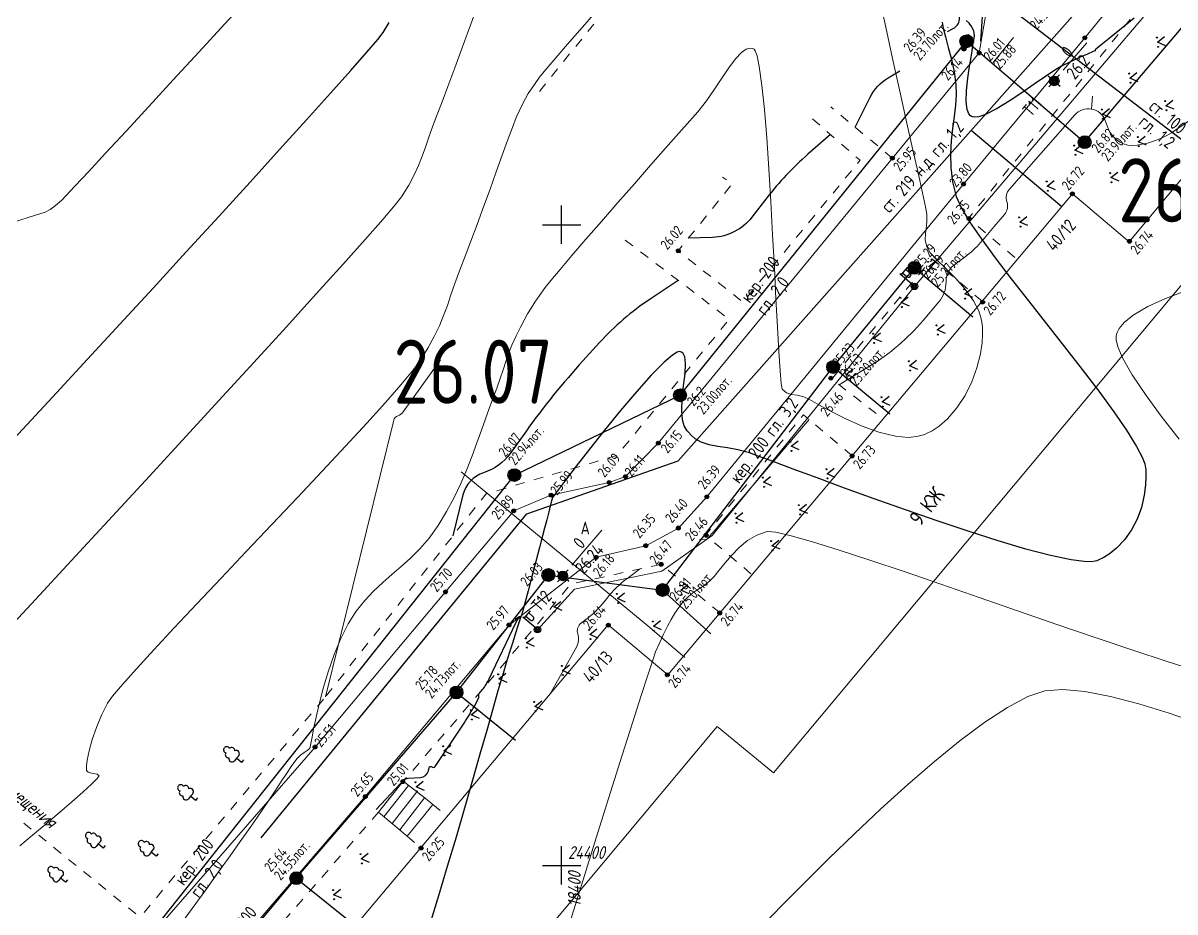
# Model space of a CAD drawing. Header units: metres. Extents: x 2491 to 4492, y 1184 to 2058.
# Drawn here: x 2950 to 3039.9, y 1402.6 to 1472 of the extents above; entities that cross this region are included whole.
import ezdxf
from ezdxf.enums import TextEntityAlignment as Align

# ---------------------------------------------------------------- set-up
doc = ezdxf.new("R2010")
doc.units = ezdxf.units.M
doc.linetypes.add('g5_01_5x1_5', pattern=[1.5, 0.75, -0.75])
for name, color, linetype, transparency in [('01_Геодезические пункты', 7, 'Continuous', 0.6), ('02_Сетка', 7, 'Continuous', 0.6), ('03_Здания и строения', 7, 'Continuous', 0.6), ('05_Элементы зданий', 7, 'Continuous', 0.6), ('06_Инженерно-технические сооружения', 7, 'Continuous', 0.6), ('07_Объекты электропередачи', 7, 'Continuous', 0.6), ('10_Границы покрытий и угодий', 7, 'Continuous', 0.6), ('13_Растительность', 7, 'Continuous', 0.6), ('19_Горизонтали', 7, 'Continuous', 0.6), ('30_Канализация', 7, 'Continuous', 0.6), ('31_Водопровод', 7, 'Continuous', 0.6), ('33_Газопровод', 7, 'Continuous', 0.6), ('35_Телефон', 7, 'Continuous', 0.6), ('37_Кабель низкого напряжения', 7, 'Continuous', 0.6), ('44_Крышки колодцев', 7, 'Continuous', 0.6), ('61_Отметки высоты поверхности', 7, 'Continuous', 0.6)]:
    doc.layers.add(name, color=color, linetype=linetype, transparency=transparency)
doc.layers.add('rastr', color=7, linetype='Continuous')
doc.layers.add('Сетка', color=7, linetype='Continuous')
doc.layers.add('Сети_Горизонтали.Вспомогательные', color=1, linetype='Continuous', lineweight=9)
doc.layers.add('Сети_Горизонтали.Основные', color=1, linetype='Continuous', lineweight=30)
doc.styles.add('LIKE11', font='GOST_0.TTF')
doc.styles.add('LIKE14', font='GOST_0.TTF')
doc.styles.add('LIKE17', font='GOST_0.TTF')
doc.styles.add('LIKE32', font='GOST_0.TTF')
doc.styles.add('LIKE36', font='GOST_0.TTF')
doc.styles.add('Line_GUGK', font='GOST_0.TTF')
doc.styles.get("Standard").update_dxf_attribs({"font": 'GOST_0.TTF'})
doc.linetypes.add('g5_119_3', pattern='A,4,-1,[31,GUGK_2005.shx,S=0.1,R=0,X=0,Y=0],4,[31,GUGK_2005.shx,S=0.1,R=180,X=0,Y=0],-1', length=10)
doc.linetypes.add('g5_122_g', pattern='A,1,-1,1.5,-0.4,["Г",Line_GUGK,S=1,R=0,X=0,Y=-0.5],-1.5,1.5,-1,4,-1,4,-1,3', length=20.9)
doc.linetypes.add('g5_122_k', pattern='A,1,-1,1.5,-0.4,["К",Line_GUGK,S=1,R=0,X=0,Y=-0.5],-1.5,1.5,-1,4,-1,4,-1,3', length=20.9)
doc.linetypes.add('g5_122_kl', pattern='A,1,-1,1.5,-0.4,["Кл",Line_GUGK,S=1,R=0,X=0,Y=-0.5],-2.4,1.5,-1,4,-1,4,-1,3', length=21.8)
doc.linetypes.add('g5_122_v', pattern='A,1,-1,1.5,-0.4,["В",Line_GUGK,S=1,R=0,X=0,Y=-0.5],-1.5,1.5,-1,4,-1,4,-1,3', length=20.9)
doc.linetypes.add('g5_133_t', pattern='A,2,[27,GUGK_2005.shx,S=0.4,R=0,X=0,Y=0],2,-1,2,[27,GUGK_2005.shx,S=0.4,R=0,X=0,Y=0],2,-1,2,[27,GUGK_2005.shx,S=0.4,R=0,X=0,Y=0],2,-0.1,["V",Line_GUGK,S=1,R=0,X=0,Y=-0.5],-1', length=15.1)

# ---------------------------------------------------------------- blocks, each defined once
blk = doc.blocks.new('g5_012')
at = {"color": 92}
for points in [[(0, -1.5), (0, 1.5)], [(-1.5, 0), (1.5, 0)]]:
    blk.add_lwpolyline(points, dxfattribs=at)
blk = doc.blocks.new('g5_416')
at = {"color": 0}
blk.add_lwpolyline([(0.362, 0.6), (0, 0), (-0.362, 0.6)], dxfattribs=at)
for centre in [(-0.362, 0), (0.362, 0)]:
    blk.add_circle(centre, 0.0375, dxfattribs=at)
blk = doc.blocks.new('g5_117kl')
h = blk.add_hatch(color=255)
h.paths.add_polyline_path([(0.418, 0.198, 0.633652), (-0.418, 0.198)])
h.paths.add_polyline_path([(-0.446, 0.122, 0.067116), (-0.463, 0, 0.067116), (-0.446, -0.122), (0.446, -0.122, 0.067116), (0.463, 0, 0.067116), (0.446, 0.122)])
h.paths.add_polyline_path([(-0.418, -0.198, 0.633652), (0.418, -0.198)])
at = {"color": 0}
for p, q in [((-0.474, 0.16), (0.474, 0.16)), ((-0.474, -0.16), (0.474, -0.16))]:
    blk.add_line(p, q, dxfattribs=at)
blk.add_circle((0, 0), 0.5, dxfattribs=at)
blk = doc.blocks.new('g5_330')
blk.add_hatch(color=0).paths.add_polyline_path([(0.15, 0, 1), (-0.15, 0, 1)])
at = {"color": 0}
blk.add_circle((0, 0), 0.15, dxfattribs=at)
blk = doc.blocks.new('g5_005_1')
h = blk.add_hatch(color=255)
edge = h.paths.add_edge_path()
edge.add_arc((0, 0), 0.338, 0, 360)
edge = h.paths.add_edge_path(flags=16)
edge.add_arc((0, 0), 0.1, 0, 360)
at = {"color": 0}
for p, q in [((-0.625, 0), (-0.375, 0)), ((0, 0.625), (0, 0.375)), ((0.375, 0), (0.625, 0)), ((0, -0.375), (0, -0.625))]:
    blk.add_line(p, q, dxfattribs=at)
for radius in [0.375, 0.0625]:
    blk.add_circle((0, 0), radius, dxfattribs=at)
blk = doc.blocks.new('g5_117kb')
h = blk.add_hatch(color=255)
h.paths.add_polyline_path([(0.037, 0.037), (0.461, 0.037, 0.367426), (0.037, 0.461)])
h.paths.add_polyline_path([(-0.038, 0.461, 0.367426), (-0.461, 0.037), (-0.038, 0.037)])
h.paths.add_polyline_path([(-0.038, -0.038), (-0.461, -0.038, 0.367426), (-0.038, -0.461)])
h.paths.add_polyline_path([(0.037, -0.461, 0.367426), (0.461, -0.038), (0.037, -0.038)])
at = {"color": 0}
for points in [[(-0.5, 0), (0.5, 0)], [(0, 0.5), (0, -0.5)]]:
    blk.add_lwpolyline(points, dxfattribs=at)
blk.add_circle((0, 0), 0.5, dxfattribs=at)
blk = doc.blocks.new('g5_110_1c')
h = blk.add_hatch(color=255)
edge = h.paths.add_edge_path()
edge.add_arc((0, 0), 0.212, 0, 360)
edge = h.paths.add_edge_path(flags=16)
edge.add_arc((0, 0), 0.0975, 0, 360)
h = blk.add_hatch(color=0)
edge = h.paths.add_edge_path()
edge.add_arc((0, 0), 0.06, 0, 360)
at = {"color": 0}
for p, q in [((0, 0.25), (0, 1.5)), ((0, 1.375), (0.75, 1.375))]:
    blk.add_line(p, q, dxfattribs=at)
blk.add_lwpolyline([(0.2, 1.375), (0.2, 0.932, 1.040016), (0.55, 0.932), (0.55, 1.375)], format="xyb", dxfattribs=at)
for radius in [0.25, 0.06]:
    blk.add_circle((0, 0), radius, dxfattribs=at)
blk = doc.blocks.new('g5_367_1')
at = {"color": 0}
for points in [[(0, 0.497), (-0.257, 0.497)], [(0, 0.497), (0.257, 0.497)], [(0, 0), (0, 0.497)], [(0.25, 0), (0, 0)]]:
    blk.add_lwpolyline(points, dxfattribs=at)
for centre, start, end in [((-0.257, 0.747), 115.63459, 270), ((-0.197, 1.158), 97.94065, 227.81966), ((0, 1.5), 90, 202.24196), ((0, 1.5), 337.75804, 90), ((0.197, 1.158), 312.18034, 82.05935), ((0.257, 0.747), 270, 64.36541)]:
    blk.add_arc(centre, 0.25, start, end, dxfattribs=at)
blk = doc.blocks.new('g_scratch')
at = {"color": 0, "linetype": 'ByBlock', "lineweight": 15}
blk.add_line((0, 0), (1, 0), dxfattribs=at)

msp = doc.modelspace()

# ---------------------------------------------------------------- linework, layer by layer
at = {"layer": '01_Геодезические пункты', "color": 7, "lineweight": 20, "flags": 128}
for points in [[(3033.023, 1470.463), (3031.191, 1468.323)], [(2995.182, 1432.424), (2992.837, 1429.685)]]:
    msp.add_lwpolyline(points, dxfattribs=at)
at = {"layer": '03_Здания и строения', "color": 7, "linetype": 'Continuous', "lineweight": 20, "flags": 128}
msp.add_lwpolyline([(3069.687, 1495.024), (3036.338, 1454.935), (3031.907, 1458.675), (3000.328, 1421.124), (2995.659, 1425.029), (2968.563, 1392.768), (2977.551, 1385.267), (3004.184, 1417.107), (3008.578, 1413.476), (3041.129, 1452.411), (3045.681, 1448.698), (3078.003, 1488), (3069.687, 1495.024)], dxfattribs=at)
at = {"layer": '05_Элементы зданий', "color": 7, "linetype": 'Continuous', "lineweight": 20, "flags": 128}
for points in [[(2977.74, 1410.412), (2979.986, 1408.536), (2981.259, 1410.115), (2981.987, 1411.018), (2981.373, 1411.496), (2979.673, 1412.823), (2977.74, 1410.412)], [(2978.169, 1410.054), (2980.083, 1412.502)], [(2978.797, 1409.529), (2980.728, 1411.999)], [(2979.394, 1409.03), (2981.341, 1411.521)]]:
    msp.add_lwpolyline(points, dxfattribs=at)
at = {"layer": '06_Инженерно-технические сооружения', "color": 7, "linetype": 'Continuous', "lineweight": 20, "flags": 128}
msp.add_lwpolyline([(3023.276, 1470.894), (3023.779, 1471.116), (3024.089, 1470.909), (3024.218, 1470.521), (3023.986, 1470.222), (3023.489, 1470.117), (3023.197, 1470.348), (3023.105, 1470.69), (3023.276, 1470.894)], dxfattribs=at)
at = {"layer": '10_Границы покрытий и угодий', "color": 7, "linetype": 'Continuous', "lineweight": 20, "flags": 128}
for points in [[(2952.488, 1390.592), (2952.818, 1392.544), (2972.789, 1415.496), (2982.971, 1427.608), (2988.297, 1433.934), (2991.204, 1435.16), (2995.75, 1436.145), (2997.017, 1436.607), (2999.582, 1439.213), (3017.866, 1461.459), (3024.623, 1469.68), (3025.257, 1473.315), (3024.495, 1475.546), (3022.935, 1477.264), (3015.017, 1484.075), (3012.747, 1486.028), (3011.185, 1487.372), (2989.261, 1506.284), (2972.006, 1521.235)], [(3089.292, 1496.661), (3088.419, 1500.405), (3086.479, 1503.224), (3084.351, 1504.653), (3067.556, 1505.531), (3062.677, 1504.733), (3059.016, 1502.68), (3057.437, 1500.789), (3042.978, 1483.196), (3032.875, 1470.857), (3023.403, 1459.444), (3003.365, 1435.026), (3001.146, 1432.589), (2998.602, 1431.213), (2994.726, 1430.31), (2987.932, 1425.024), (2976.71, 1411.631), (2963.429, 1396.22)]]:
    msp.add_lwpolyline(points, dxfattribs=at)
at = {"layer": '10_Границы покрытий и угодий', "color": 7, "linetype": 'g5_01_5x1_5', "lineweight": 20, "flags": 128}
for points in [[(3087.866, 1495.567), (3087.45, 1498.241), (3086.032, 1500.968), (3084.255, 1502.62), (3081.621, 1503.353), (3067.744, 1503.883), (3063.276, 1503.114), (3060.18, 1501.451), (3044.213, 1482.066), (3034.238, 1469.578), (3023.783, 1456.758), (3027.597, 1453.551)], [(3017.866, 1461.459), (3017.785, 1461.526), (3013.041, 1465.461)], [(3011.612, 1464.535), (3015.332, 1461.295), (3006.186, 1450.222), (3001.135, 1454.232), (3005.353, 1459.456), (3004.589, 1459.985)], [(2996.998, 1455.068), (3005.121, 1448.886), (2996.355, 1438.255), (2986.133, 1435.253), (2973.45, 1419.229)], [(3024.862, 1450.298), (3020.939, 1453.604), (3013.116, 1444.227), (3017.135, 1441.11)], [(3014.711, 1438.228), (3010.903, 1441.439), (3003.268, 1432.033), (3006.906, 1428.945)], [(3004.398, 1425.963), (2999.823, 1429.757), (2992.778, 1428.235), (2985.076, 1419.078), (2981.676, 1415.142), (2979.673, 1412.823), (2977.74, 1410.412)], [(2973.45, 1419.229), (2950.62, 1392.124), (2952.488, 1390.592)], [(2981.987, 1411.018), (2983.103, 1410.08)], [(2977.74, 1410.412), (2964.681, 1395.42), (2964.023, 1393.875), (2964.109, 1390.722), (2965.115, 1388.677), (2974.73, 1380.568), (2977.312, 1380.627), (2980.751, 1381.881), (2982.968, 1383.374)], [(2979.986, 1408.536), (2981.053, 1407.639)]]:
    msp.add_lwpolyline(points, dxfattribs=at)
at = {"layer": '19_Горизонтали', "color": 32, "linetype": 'Continuous', "lineweight": 30, "elevation": 26, "flags": 128}
for points in [[(3022.164, 1471.362), (3022.593, 1471.581, 0.250039), (3023.08, 1472.278), (3023.129, 1472.68, -0.560674), (3023.434, 1472.819), (3023.434, 1472.819, 0.190627), (3024.018, 1472.691), (3024.718, 1472.804, -0.345452), (3024.788, 1472.766), (3024.788, 1472.766, -0.03981), (3024.82, 1472.67), (3024.83, 1472.63, -0.06625), (3024.849, 1472.448), (3024.848, 1472.407, -0.012919), (3024.835, 1472.14), (3024.72, 1470.599)], [(3014.939, 1463.887), (3016.117, 1466.22, -0.142256), (3017.519, 1467.724), (3018.438, 1468.273)], [(3013.021, 1463.308), (3011.254, 1461.763, 0.048449), (3008.051, 1458.362), (3006.886, 1456.858, -0.221931), (3003.823, 1455.281), (3001.924, 1455.208)], [(3001.128, 1451.925), (2998.947, 1450.465, 0.06045), (2994.998, 1447.068), (2993.699, 1445.645, 0.029768), (2989.28, 1440.183), (2988.02, 1438.42, -0.161357), (2985.946, 1436.908), (2985.946, 1436.908, 0.2604), (2984.335, 1435.182), (2983.548, 1431.987)], [(2977.568, 1410.615), (2979.458, 1412.647, -0.017091), (2979.732, 1412.922), (2979.732, 1412.922, -0.174252), (2980.067, 1413.067), (2981.02, 1413.127, 0.325587), (2981.632, 1413.635), (2981.701, 1413.904, -0.586578), (2981.903, 1413.958), (2981.903, 1413.958, 0.478669), (2982.172, 1413.983), (2984.415, 1417.37, 0.018841), (2985.222, 1418.695), (2985.547, 1419.277, 0.204929), (2985.568, 1419.478), (2985.568, 1419.478, -0.24802), (2985.605, 1419.67), (2985.852, 1419.98, 0.057641), (2986.385, 1420.833), (2988.476, 1425.239, -0.085426), (2988.742, 1425.616), (2988.742, 1425.616, 0.898848), (2988.71, 1425.655), (2988.412, 1425.462)]]:
    msp.add_lwpolyline(points, format="xyb", dxfattribs=at)
at = {"layer": '19_Горизонтали', "color": 32, "linetype": 'Continuous', "lineweight": 20, "flags": 128}
for points, elevation in [([(3013.701, 1443.773), (3016.076, 1445.224, 0.079779), (3020.247, 1448.793), (3021.474, 1450.239, 0.179901), (3022.04, 1451.798), (3022.04, 1451.798, -0.242982), (3022.75, 1453.201), (3023.533, 1453.766, 0.060204), (3024.736, 1454.878), (3024.736, 1454.878, 0.000001), (3025.806, 1456.135), (3026.601, 1457.071, 0.264201), (3026.79, 1458.06), (3026.79, 1458.06, -0.268835), (3026.986, 1459.043), (3032.091, 1464.84, -0.565291), (3034.466, 1464.407), (3034.702, 1463.783, 0.35446), (3036.947, 1462.474), (3036.947, 1462.474, 0.111432), (3039.984, 1463.67), (3048.319, 1469.338)], 26.5), ([(2982.57, 1445.721), (2979.667, 1441.66, -0.161367), (2979.249, 1441.356), (2979.249, 1441.356, 0.260411), (2978.925, 1441.009), (2973.608, 1419.429)], 25.5), ([(3002.785, 1431.714), (3003.218, 1431.672, 0.245773), (3003.414, 1431.752), (3003.414, 1431.752, -0.001882), (3003.569, 1431.933), (3003.741, 1432.133, 0.001181), (3004.239, 1432.716), (3011.35, 1441.062)], 26.5), ([(2991.152, 1419.663), (2993.187, 1423.304, 0.204931), (2993.295, 1424.326), (2993.295, 1424.326, -0.317806), (2993.578, 1425.193), (2993.934, 1425.457, 0.066158), (2995.358, 1426.841), (2995.558, 1427.094, -0.064275), (2997.19, 1428.693), (2998.11, 1429.387)], 26.5)]:
    msp.add_lwpolyline(points, format="xyb", dxfattribs=dict(at, elevation=elevation))
at = {"layer": '30_Канализация', "color": 42, "linetype": 'g5_122_kl', "lineweight": 30, "flags": 128}
msp.add_lwpolyline([(2952.099, 1391.028), (2988.346, 1436.727), (3001.279, 1442.956), (3023.626, 1470.585), (3032.856, 1462.71), (3060.167, 1494.833), (3077.7, 1509.732)], dxfattribs=at)
at = {"layer": '30_Канализация', "color": 12, "linetype": 'g5_122_k', "lineweight": 30, "flags": 128}
for points in [[(3013.226, 1445.168), (3019.575, 1452.903), (3024.137, 1449.073)], [(2999.919, 1427.753), (3013.226, 1445.168), (3017.66, 1441.495)], [(2983.827, 1419.757), (2991, 1428.923), (2999.919, 1427.753), (3003.693, 1424.343)], [(2971.322, 1405.262), (2983.827, 1419.757), (2988.43, 1416.026)], [(2961.321, 1393.308), (2971.322, 1405.262), (2976.316, 1401.244)]]:
    msp.add_lwpolyline(points, dxfattribs=at)
at = {"layer": '31_Водопровод', "color": 94, "linetype": 'g5_122_v', "lineweight": 30, "flags": 128}
msp.add_lwpolyline([(3027.282, 1472.993), (3042.341, 1461.451)], dxfattribs=at)
at = {"layer": '33_Газопровод', "color": 132, "linetype": 'g5_122_g', "lineweight": 30, "flags": 128}
for points in [[(2968.585, 1408.413), (2989.331, 1433.707), (3001.128, 1437.83), (3032.913, 1473.701), (3063.917, 1511.246)], [(3024.006, 1463.649), (3031.084, 1457.697)]]:
    msp.add_lwpolyline(points, dxfattribs=at)
at = {"layer": '35_Телефон', "color": 6, "linetype": 'g5_133_t', "lineweight": 20, "flags": 128}
msp.add_lwpolyline([(2984.202, 1436.993), (2998.776, 1424.957), (3001.659, 1422.495)], dxfattribs=at)
at = {"layer": '37_Кабель низкого напряжения', "color": 1, "linetype": 'g5_119_3', "lineweight": 20, "flags": 128}
msp.add_lwpolyline([(2990.149, 1424.66), (2993.028, 1427.823), (2999.844, 1429.216), (3003.797, 1432.014), (3019.576, 1451.453), (3041.583, 1477.38)], dxfattribs=at)
at = {"layer": '61_Отметки высоты поверхности', "color": 7, "linetype": 'Continuous', "lineweight": 5, "flags": 128}
msp.add_lwpolyline([(3025.714, 1468.941), (3027.304, 1470.871)], dxfattribs=at)
at = {"layer": 'rastr', "color": 5, "linetype": 'g5_01_5x1_5', "lineweight": 20, "flags": 128}
for points in [[(2990.301, 1466.68), (3039.481, 1527.451)], [(2938.393, 1418.995), (2999.164, 1369.815)]]:
    msp.add_lwpolyline(points, dxfattribs=at)
at = {"layer": 'Сети_Горизонтали.Вспомогательные', "color": 42, "linetype": 'Continuous', "lineweight": 9, "flags": 128}
for points, elevation in [([(2948.317, 1424.145), (2950.973, 1427.016), (2953.764, 1430.036), (2956.642, 1433.152), (2959.555, 1436.31), (2962.453, 1439.456), (2965.285, 1442.539), (2968.002, 1445.502), (2970.553, 1448.295), (2972.886, 1450.862), (2974.953, 1453.151), (2976.702, 1455.107), (2978.082, 1456.678), (2979.045, 1457.81), (2979.538, 1458.449), (2980.098, 1459.364), (2980.529, 1460.167), (2980.866, 1460.901), (2981.144, 1461.608), (2981.397, 1462.33), (2981.662, 1463.109), (2981.972, 1463.986), (2982.362, 1465.004), (2982.7, 1465.869), (2983.151, 1467.061), (2983.694, 1468.513), (2984.304, 1470.16), (2984.958, 1471.934), (2985.632, 1473.768)], 24.5), ([(2949.086, 1456.418), (2950.403, 1456.821), (2951.306, 1457.106), (2951.715, 1457.25), (2952.111, 1457.46), (2952.405, 1457.659), (2952.68, 1457.889), (2953.018, 1458.192), (2953.329, 1458.512), (2954.038, 1459.266), (2955.094, 1460.398), (2956.443, 1461.85), (2958.033, 1463.567), (2959.811, 1465.491), (2961.724, 1467.566), (2963.72, 1469.734), (2965.745, 1471.94), (2967.747, 1474.126)], 23.5), ([(3016.828, 1474.043), (3017.328, 1471.696), (3017.863, 1469.248), (3018.407, 1466.792), (3018.936, 1464.421), (3019.427, 1462.229), (3019.857, 1460.308), (3020.2, 1458.752), (3020.433, 1457.653), (3020.533, 1457.105), (3020.546, 1456.503), (3020.49, 1456.011), (3020.428, 1455.562), (3020.423, 1455.091), (3020.538, 1454.533), (3020.812, 1454.084), (3021.333, 1453.522), (3022.014, 1452.856), (3022.773, 1452.096), (3023.524, 1451.249), (3024.184, 1450.325), (3024.587, 1449.536), (3024.79, 1448.918), (3024.867, 1448.495), (3024.886, 1448.28), (3024.895, 1448.086), (3024.894, 1447.687), (3024.853, 1447.064), (3024.723, 1446.201), (3024.445, 1445.096), (3024.044, 1443.998), (3023.525, 1442.944), (3022.894, 1441.97), (3022.157, 1441.114), (3021.494, 1440.539), (3020.957, 1440.184), (3020.58, 1439.988), (3020.386, 1439.903), (3020.186, 1439.831), (3019.763, 1439.728), (3019.08, 1439.673), (3018.098, 1439.759), (3016.803, 1440.072), (3015.492, 1440.546), (3014.23, 1441.11), (3013.081, 1441.692), (3012.108, 1442.22), (3011.377, 1442.623), (3010.95, 1442.83), (3010.424, 1442.957), (3009.973, 1443.028), (3009.587, 1443.152), (3009.256, 1443.436), (3009.171, 1443.863), (3009.08, 1444.869), (3008.982, 1446.366), (3008.876, 1448.263), (3008.762, 1450.472), (3008.639, 1452.904), (3008.506, 1455.467), (3008.362, 1458.074), (3008.207, 1460.634), (3008.04, 1463.059), (3007.861, 1465.258), (3007.668, 1467.142), (3007.461, 1468.622), (3007.285, 1469.454), (3007.146, 1469.844), (3007.051, 1469.981), (3007.002, 1470.01), (3006.91, 1470.034), (3006.726, 1470.044), (3006.449, 1469.969), (3006.076, 1469.721), (3005.594, 1469.21), (3005.089, 1468.525), (3004.552, 1467.718), (3003.974, 1466.842), (3003.345, 1465.949), (3002.658, 1465.091), (3002.043, 1464.39), (3001.191, 1463.421), (3000.151, 1462.241), (2998.976, 1460.905), (2997.716, 1459.47), (2996.421, 1457.992), (2995.142, 1456.526), (2993.93, 1455.129), (2992.835, 1453.858), (2991.908, 1452.768), (2991.2, 1451.915), (2990.762, 1451.356), (2990.319, 1450.743), (2989.956, 1450.227), (2989.649, 1449.764), (2989.373, 1449.312), (2989.102, 1448.827), (2988.813, 1448.267), (2988.479, 1447.59), (2988.156, 1446.878), (2987.896, 1446.222), (2987.673, 1445.59), (2987.461, 1444.948), (2987.235, 1444.264), (2986.968, 1443.504), (2986.635, 1442.636), (2986.366, 1441.927), (2986.08, 1441.118), (2985.769, 1440.222), (2985.428, 1439.256), (2985.05, 1438.233), (2984.629, 1437.168), (2984.16, 1436.077), (2983.635, 1434.974), (2983.048, 1433.874), (2982.394, 1432.791), (2981.694, 1431.807), (2980.978, 1430.968), (2980.251, 1430.238), (2979.521, 1429.58), (2978.792, 1428.958), (2978.071, 1428.336), (2977.363, 1427.676), (2976.674, 1426.942), (2976.01, 1426.098), (2975.377, 1425.107), (2974.796, 1423.966), (2974.282, 1422.729), (2973.835, 1421.448), (2973.451, 1420.172), (2973.131, 1418.952), (2972.871, 1417.838), (2972.67, 1416.882), (2972.527, 1416.132), (2972.439, 1415.64), (2972.405, 1415.457), (2972.344, 1415.382), (2972.274, 1415.314), (2972.168, 1415.24), (2971.944, 1415.082), (2971.664, 1414.862), (2971.387, 1414.6), (2971.208, 1414.371), (2970.935, 1413.979), (2970.579, 1413.449), (2970.155, 1412.809), (2969.676, 1412.084), (2969.155, 1411.301), (2968.604, 1410.487), (2968.038, 1409.668), (2967.584, 1409.025), (2966.945, 1408.126), (2966.154, 1407.019), (2965.245, 1405.75), (2964.25, 1404.364), (2963.202, 1402.908), (2962.134, 1401.428)], 25.5), ([(2995.37, 1473.669), (2993.835, 1471.903), (2992.503, 1470.365), (2991.433, 1469.121), (2990.683, 1468.238), (2990.313, 1467.782), (2989.957, 1467.288), (2989.673, 1466.879), (2989.435, 1466.508), (2989.213, 1466.127), (2988.982, 1465.687), (2988.713, 1465.142), (2988.491, 1464.626), (2988.188, 1463.846), (2987.82, 1462.85), (2987.398, 1461.685), (2986.937, 1460.399), (2986.449, 1459.04), (2985.948, 1457.655), (2985.447, 1456.292), (2984.959, 1454.998), (2984.499, 1453.82), (2984.059, 1452.678), (2983.702, 1451.68), (2983.398, 1450.789), (2983.117, 1449.968), (2982.826, 1449.18), (2982.497, 1448.388), (2982.097, 1447.555), (2981.597, 1446.645), (2980.966, 1445.62), (2980.403, 1444.86), (2979.494, 1443.771), (2978.285, 1442.398), (2976.826, 1440.787), (2975.163, 1438.983), (2973.343, 1437.033), (2971.414, 1434.98), (2969.424, 1432.872), (2967.42, 1430.754), (2965.45, 1428.671), (2963.56, 1426.669), (2961.799, 1424.794), (2960.213, 1423.091), (2958.851, 1421.606), (2957.76, 1420.385), (2956.987, 1419.473), (2956.58, 1418.915), (2956.11, 1417.989), (2955.716, 1417.024), (2955.4, 1416.078), (2955.164, 1415.21), (2955.011, 1414.478), (2954.949, 1414.031), (2954.939, 1413.795), (2954.95, 1413.693), (2954.961, 1413.659), (2954.988, 1413.615), (2955.067, 1413.545), (2955.23, 1413.477), (2955.491, 1413.426), (2955.791, 1413.37), (2955.94, 1413.245), (2955.788, 1413.035), (2955.345, 1412.598), (2954.667, 1411.982), (2953.81, 1411.231), (2952.834, 1410.39), (2951.793, 1409.504), (2950.746, 1408.619), (2949.749, 1407.78)], 25), ([(3040.673, 1451.085), (3039.176, 1450.519), (3037.802, 1449.893), (3036.644, 1449.212), (3035.934, 1448.628), (3035.559, 1448.169), (3035.395, 1447.854), (3035.341, 1447.693), (3035.317, 1447.568), (3035.321, 1447.276), (3035.447, 1446.743), (3035.821, 1445.87), (3036.578, 1444.55), (3037.606, 1443.022), (3038.845, 1441.333), (3040.24, 1439.531)], 26.5), ([(3041.679, 1421.42), (3039.289, 1422.174), (3036.629, 1423.049), (3033.767, 1424.014), (3030.77, 1425.042), (3027.705, 1426.102), (3024.638, 1427.166), (3021.637, 1428.204), (3018.769, 1429.188), (3016.1, 1430.089), (3013.697, 1430.877), (3011.628, 1431.522), (3009.959, 1431.997), (3008.757, 1432.273), (3008.09, 1432.319), (3007.282, 1432.048), (3006.554, 1431.62), (3005.901, 1431.082), (3005.318, 1430.483), (3004.799, 1429.871), (3004.337, 1429.295), (3003.929, 1428.801), (3003.567, 1428.439), (3003.074, 1428.066), (3002.658, 1427.791), (3002.281, 1427.539), (3001.905, 1427.233), (3001.49, 1426.795), (3001.179, 1426.398), (3000.879, 1425.956), (3000.584, 1425.466), (3000.292, 1424.923), (2999.995, 1424.321), (2999.69, 1423.655), (2999.372, 1422.921), (2999.168, 1422.352), (2998.785, 1421.198), (2998.242, 1419.523), (2997.559, 1417.386), (2996.756, 1414.852), (2995.85, 1411.981), (2994.862, 1408.836), (2993.811, 1405.479), (2992.716, 1401.972)], 26.5), ([(3041.94, 1417.279), (3039.461, 1418.135), (3037.089, 1418.872), (3034.879, 1419.454), (3032.884, 1419.844), (3031.161, 1420.003), (3029.762, 1419.897), (3028.414, 1419.437), (3026.833, 1418.598), (3025.064, 1417.436), (3023.15, 1416.006), (3021.132, 1414.365), (3019.055, 1412.567), (3016.962, 1410.668), (3014.895, 1408.724), (3012.898, 1406.79), (3011.014, 1404.923), (3009.285, 1403.178), (3007.756, 1401.609)], 27)]:
    msp.add_lwpolyline(points, dxfattribs=dict(at, elevation=elevation))
at = {"layer": 'Сети_Горизонтали.Основные', "color": 40, "linetype": 'Continuous', "lineweight": 30, "flags": 128}
for points, elevation in [([(2948.247, 1438.426), (2950.327, 1440.673), (2952.605, 1443.138), (2955.033, 1445.771), (2957.562, 1448.517), (2960.143, 1451.325), (2962.727, 1454.143), (2965.267, 1456.918), (2967.713, 1459.597), (2970.016, 1462.129), (2972.127, 1464.46), (2973.999, 1466.539), (2975.582, 1468.312), (2976.827, 1469.728), (2977.686, 1470.734), (2978.11, 1471.278), (2978.581, 1472.053)], 24), ([(3021.725, 1472.09), (3021.813, 1471.598), (3021.989, 1470.922), (3022.216, 1470.104), (3022.454, 1469.186), (3022.665, 1468.21), (3022.811, 1467.216), (3022.837, 1466.424), (3022.78, 1465.588), (3022.673, 1464.707), (3022.549, 1463.781), (3022.441, 1462.809), (3022.382, 1461.792), (3022.405, 1460.728), (3022.544, 1459.618), (3022.83, 1458.462), (3023.21, 1457.612), (3023.876, 1456.506), (3024.78, 1455.183), (3025.878, 1453.684), (3027.123, 1452.051), (3028.47, 1450.322), (3029.874, 1448.539), (3031.287, 1446.742), (3032.666, 1444.972), (3033.963, 1443.269), (3035.133, 1441.673), (3036.131, 1440.226), (3036.91, 1438.967), (3037.345, 1438.123), (3037.547, 1437.598), (3037.616, 1437.305), (3037.63, 1437.177), (3037.64, 1436.973), (3037.644, 1436.566), (3037.615, 1435.96), (3037.513, 1435.164), (3037.285, 1434.201), (3036.95, 1433.289), (3036.51, 1432.444), (3035.971, 1431.68), (3035.337, 1431.015), (3034.763, 1430.565), (3034.296, 1430.28), (3033.967, 1430.117), (3033.798, 1430.044), (3033.684, 1430.007), (3033.397, 1429.964), (3032.822, 1429.97), (3031.81, 1430.103), (3030.202, 1430.445), (3028.279, 1430.953), (3026.113, 1431.595), (3023.775, 1432.34), (3021.335, 1433.156), (3018.865, 1434.012), (3016.435, 1434.875), (3014.118, 1435.715), (3011.983, 1436.499), (3010.102, 1437.197), (3008.546, 1437.775), (3007.387, 1438.204), (3006.694, 1438.451), (3005.801, 1438.696), (3004.983, 1438.846), (3004.235, 1438.96), (3003.551, 1439.094), (3002.925, 1439.305), (3002.463, 1439.569), (3002.136, 1439.842), (3001.928, 1440.066), (3001.826, 1440.193), (3001.743, 1440.313), (3001.609, 1440.58), (3001.478, 1441.043), (3001.41, 1441.748), (3001.448, 1442.715), (3001.557, 1443.705), (3001.666, 1444.642), (3001.707, 1445.447), (3001.643, 1445.946), (3001.516, 1446.208), (3001.384, 1446.321), (3001.303, 1446.357), (3001.233, 1446.366), (3001.051, 1446.318), (3000.681, 1446.092), (3000.034, 1445.537), (2999.029, 1444.513), (2997.872, 1443.219), (2996.635, 1441.758), (2995.391, 1440.235), (2994.212, 1438.754), (2993.168, 1437.42), (2992.333, 1436.337), (2991.778, 1435.609), (2991.575, 1435.34), (2991.55, 1435.285), (2991.526, 1435.23), (2991.447, 1435.143), (2991.333, 1434.983), (2991.273, 1434.791), (2991.169, 1434.394), (2991.033, 1433.851), (2990.875, 1433.225), (2990.708, 1432.575), (2990.552, 1431.98), (2990.313, 1431.077), (2990.024, 1429.982), (2989.715, 1428.815), (2989.418, 1427.693), (2989.164, 1426.735), (2988.983, 1426.059), (2988.907, 1425.782), (2988.852, 1425.653), (2988.796, 1425.524), (2988.741, 1425.356), (2988.618, 1424.964), (2988.44, 1424.393), (2988.222, 1423.69), (2987.976, 1422.898), (2987.718, 1422.063), (2987.46, 1421.229), (2987.291, 1420.658), (2987.015, 1419.693), (2986.642, 1418.385), (2986.187, 1416.784), (2985.662, 1414.942), (2985.079, 1412.91), (2984.452, 1410.738), (2983.792, 1408.476), (2983.113, 1406.176), (2982.427, 1403.888), (2981.746, 1401.663)], 26), ([(3036.736, 1472.404), (3035.743, 1471.597), (3034.901, 1470.911), (3034.251, 1470.381), (3033.833, 1470.038), (3033.684, 1469.915), (3033.681, 1469.849), (3033.515, 1469.779), (3033.081, 1469.592), (3032.465, 1469.321), (3031.756, 1468.996), (3031.042, 1468.648), (3030.531, 1468.341), (3029.807, 1467.85), (3028.932, 1467.24), (3027.968, 1466.576), (3026.98, 1465.922), (3026.029, 1465.344), (3025.178, 1464.906), (3024.613, 1464.7), (3024.276, 1464.652), (3024.102, 1464.678), (3024.03, 1464.71), (3023.951, 1464.767), (3023.82, 1464.926), (3023.686, 1465.262), (3023.605, 1465.855), (3023.626, 1466.746), (3023.735, 1467.7), (3023.88, 1468.606), (3024.01, 1469.35), (3024.073, 1469.822), (3024.132, 1470.286), (3024.217, 1470.669), (3024.262, 1471.02), (3024.201, 1471.385), (3024.05, 1471.728), (3023.858, 1471.992), (3023.605, 1472.199)], 26)]:
    msp.add_lwpolyline(points, dxfattribs=dict(at, elevation=elevation))

# ---------------------------------------------------------------- block references
at = {"layer": '01_Геодезические пункты', "color": 7, "linetype": 'Continuous', "lineweight": 20, "rotation": 49.42757553168038}
for p in [(3030.483, 1467.496, 26.196), (2992.129, 1428.859, 26.24)]:
    msp.add_blockref('g5_005_1', p, dxfattribs=at)
at = {"layer": '02_Сетка', "color": 92, "linetype": 'Continuous', "lineweight": 15, "ltscale": 0.5}
for p in [(2992.029, 1456.265), (2992.029, 1406.265)]:
    msp.add_blockref('g5_012', p, dxfattribs=at)
at = {"layer": '07_Объекты электропередачи', "color": 7, "linetype": 'Continuous', "lineweight": 20, "rotation": 49.42757553168038}
for p in [(3019.576, 1451.453, 26.303), (2990.149, 1424.66, 26.335)]:
    msp.add_blockref('g5_110_1c', p, dxfattribs=at)
at = {"layer": '13_Растительность', "color": 92, "linetype": 'Continuous', "lineweight": 20, "ltscale": 0.5, "rotation": 277.5631784342272}
for p in [(3038.539, 1470.513), (3036.39, 1467.706), (3039.197, 1465.557), (3034.241, 1464.899), (3037.048, 1462.75), (3032.091, 1462.091), (3034.899, 1459.942), (3029.942, 1459.284), (3027.793, 1456.477), (3020.687, 1453.012), (3023.495, 1450.862), (3018.538, 1450.204), (3021.345, 1448.055), (3016.389, 1447.397), (3014.24, 1444.59), (3019.196, 1445.248), (3017.047, 1442.44), (3009.941, 1438.975), (3012.749, 1436.826), (3007.792, 1436.168), (3010.599, 1434.019), (3005.643, 1433.36), (3008.45, 1431.211), (3001.345, 1427.746), (2996.388, 1427.088), (2991.432, 1426.43), (2999.195, 1424.939), (2994.239, 1424.28), (2989.282, 1423.622), (2992.09, 1421.473), (2987.133, 1420.815), (2989.94, 1418.666), (2984.984, 1418.008), (2982.835, 1415.2), (2980.686, 1412.393), (2976.387, 1406.779), (2974.238, 1403.971)]:
    msp.add_blockref('g5_416', p, dxfattribs=at)
at = {"layer": '13_Растительность', "color": 92, "linetype": 'Continuous', "lineweight": 20, "rotation": 49.46868666766576}
for p in [(2967.037, 1414.303), (2963.45, 1411.337), (2956.249, 1407.615), (2960.375, 1406.968), (2953.309, 1404.945)]:
    msp.add_blockref('g5_367_1', p, dxfattribs=at)
at = {"layer": '19_Горизонтали', "color": 32, "linetype": 'Continuous', "lineweight": -3, "rotation": 85.56656086516874}
msp.add_blockref('g_scratch', (3033.396, 1465.295, 26.5), dxfattribs=at)
at = {"layer": '44_Крышки колодцев', "color": 7, "linetype": 'Continuous', "lineweight": 20, "rotation": 49.42757553168038}
for name, p in [('g5_117kl', (3023.626, 1470.585, 26.386)), ('g5_117kl', (3032.856, 1462.71, 26.816)), ('g5_117kb', (3019.575, 1452.903, 26.392)), ('g5_117kb', (3013.226, 1445.168, 26.433)), ('g5_117kl', (3001.279, 1442.956, 26.205)), ('g5_117kl', (2988.346, 1436.727, 26.072)), ('g5_117kb', (2991, 1428.923, 26.028)), ('g5_117kb', (2999.919, 1427.753, 26.811)), ('g5_117kb', (2983.827, 1419.757, 25.778)), ('g5_117kb', (2971.322, 1405.262, 25.644))]:
    msp.add_blockref(name, p, dxfattribs=at)
at = {"layer": '61_Отметки высоты поверхности', "color": 7, "linetype": 'Continuous', "lineweight": 20}
for p, rotation in [((3032.875, 1470.857, 25.97), 49.42757553168038), ((3023.435, 1469.986, 26.137), 49.42757553168038), ((3024.623, 1469.68, 25.882), 49.42757553168038), ((3017.851, 1461.459), 320.1837874390728), ((3023.403, 1459.444, 26.125), 49.42757553168038), ((3031.902, 1458.677), 320.1837874390728), ((3023.828, 1456.755), 320.1837874390728), ((3036.365, 1454.976), 320.1837874390728), ((3001.139, 1454.235), 320.1837874390728), ((3019.585, 1452.899, 25.292), 49.42757553168038), ((3024.892, 1450.226), 320.1837874390728), ((3013.224, 1445.168, 25.233), 49.42757553168038), ((3013.048, 1444.288), 320.1837874390728), ((2999.582, 1439.213, 26.151), 49.42757553168038), ((3014.714, 1438.22), 320.1837874390728), ((2995.75, 1436.145, 26.092), 49.42757553168038), ((2997.017, 1436.607, 26.11), 49.42757553168038), ((2991.204, 1435.16, 25.993), 49.42757553168038), ((3003.365, 1435.026, 26.391), 49.42757553168038), ((2988.297, 1433.934, 25.889), 49.42757553168038), ((3001.146, 1432.589, 26.402), 49.42757553168038), ((3003.31, 1432.028), 320.1837874390728), ((2998.602, 1431.213, 26.352), 49.42757553168038), ((2994.726, 1430.31, 26.185), 49.42757553168038), ((2999.803, 1429.762), 320.1837874390728), ((2982.971, 1427.608, 25.702), 49.42757553168038), ((3004.376, 1425.959), 320.1837874390728), ((2987.932, 1425.024, 25.969), 49.42757553168038), ((2995.683, 1425.007), 320.1837874390728), ((3000.281, 1421.132), 320.1837874390728), ((2972.789, 1415.496, 25.511), 49.42757553168038), ((2979.638, 1412.804), 320.1837874390728), ((2976.71, 1411.631, 25.651), 49.42757553168038), ((2981.065, 1407.615), 320.1837874390728)]:
    msp.add_blockref('g5_330', p, dxfattribs=dict(at, rotation=rotation))

# ---------------------------------------------------------------- texts
at = {"color": 7, "linetype": 'Continuous', "lineweight": 15, "ltscale": 0.5, "style": 'LIKE11'}
for s, p in [('24.54тр.', (3029.105, 1471.432)), ('23.70лот.', (3020.003, 1469.024)), ('26.39', (3019.244, 1469.674)), ('23.90лот.', (3034.679, 1461.149)), ('26.82', (3033.92, 1461.8)), ('26.39', (3020.638, 1451.992)), ('25.27лот.', (3021.398, 1451.342)), ('26.43', (3014.289, 1444.258)), ('23.20лот.', (3015.049, 1443.607)), ('23.00лот.', (3003.102, 1441.395)), ('26.2', (3002.342, 1442.045)), ('26.07', (2987.638, 1438.082)), ('22.94лот.', (2988.398, 1437.431)), ('26.03', (2989.342, 1427.984)), ('26.81', (3000.982, 1426.842)), ('25.01лот', (3001.742, 1426.192)), ('25.78', (2981.133, 1419.882)), ('24.73лот.', (2981.893, 1419.232)), ('25.64', (2969.345, 1405.682)), ('24.55лот.', (2970.105, 1405.032))]:
    msp.add_text(s, height=0.8, rotation=49.42758, dxfattribs=at).set_placement(p)
at = {"color": 6, "linetype": 'ByBlock', "lineweight": 60, "char_height": 5, "attachment_point": 1}
for s, insert in [('26.82', (3035.486, 1461.458)), ('26.07', (2978.913, 1447.297))]:
    msp.add_mtext_dynamic_manual_height_columns(s, width=22.4107, gutter_width=12.5, heights=[0], dxfattribs=dict(at, insert=insert))
at = {"layer": '01_Геодезические пункты', "color": 7, "linetype": 'Continuous', "lineweight": 20, "ltscale": 0.5, "style": 'LIKE36'}
for s, p in [('0', (3031.703, 1469.229)), ('26.2', (3032.098, 1467.537)), ('T11', (3028.674, 1464.615)), ('0', (2993.606, 1430.891)), ('26.24', (2993.758, 1428.916)), ('T12', (2990.321, 1425.978))]:
    msp.add_text(s, height=1, rotation=49.42758, dxfattribs=at).set_placement(p)
at = {"layer": '03_Здания и строения', "color": 7, "linetype": 'Continuous', "lineweight": 15}
for s, height, rotation, style, p in [('40/12', 1, 49.1051, 'LIKE36', (3030.494, 1454.114)), ('9 КЖ', 1.2, 51.66825, 'LIKE14', (3020.023, 1432.673)), ('40/13', 1, 49.1051, 'LIKE36', (2994.339, 1420.413))]:
    msp.add_text(s, height=height, rotation=rotation, dxfattribs=dict(at, style=style)).set_placement(p)
at = {"layer": '10_Границы покрытий и угодий', "color": 7, "linetype": 'Continuous', "lineweight": 15, "style": 'LIKE11'}
msp.add_text('А', height=1, dxfattribs=at).set_placement((2993.514, 1432.089))
at = {"layer": '30_Канализация', "color": 42, "linetype": 'Continuous', "lineweight": 15, "style": 'LIKE32'}
for s, p in [('кер. 200', (3006.715, 1450.083)), ('гл. 2,0', (3007.919, 1449.111)), ('кер. 200', (2962.537, 1404.614)), ('гл. 2,0', (2963.741, 1403.642))]:
    msp.add_text(s, height=1, rotation=53.30846, dxfattribs=at).set_placement(p)
at = {"layer": '30_Канализация', "color": 12, "linetype": 'Continuous', "lineweight": 15, "style": 'LIKE32'}
for s, rotation, p in [('кер. 200 гл. 3,2', 53.27952, (3005.879, 1435.996)), ('кер. 200', 50.86391, (2965.771, 1399.41))]:
    msp.add_text(s, height=1, rotation=rotation, dxfattribs=at).set_placement(p)
at = {"layer": '31_Водопровод', "color": 94, "linetype": 'Continuous', "lineweight": 15, "style": 'LIKE32'}
for s, p in [('ст. 100', (3037.798, 1465.342)), ('гл. 1,2', (3036.991, 1464.135))]:
    msp.add_text(s, height=1, rotation=320.0242, dxfattribs=at).set_placement(p)
at = {"layer": '33_Газопровод', "color": 132, "linetype": 'Continuous', "lineweight": 15, "style": 'LIKE32'}
msp.add_text('ст. 219 н.д гл. 1,2', height=1, rotation=48.53221, dxfattribs=at).set_placement((3017.613, 1457.129))
at = {"layer": '61_Отметки высоты поверхности', "color": 7, "linetype": 'Continuous', "lineweight": 15, "ltscale": 0.5, "style": 'LIKE17'}
for s, rotation, p in [('26.01', 49.46869, (3025.494, 1468.985)), ('25.88', 49.42758, (3026.245, 1468.35)), ('26.14', 49.42758, (3022.191, 1467.466)), ('25.95', 49.42758, (3018.449, 1460.364, 4.265)), ('23.80', 49.42758, (3022.827, 1459.134, 4.265)), ('26.72', 49.42758, (3031.604, 1458.884, 4.265)), ('26.35', 49.42758, (3022.649, 1456.224, 4.265)), ('26.02', 49.42758, (3000.282, 1454.256, 4.265)), ('26.74', 49.42758, (3036.963, 1453.881, 4.265)), ('25.29', 49.42758, (3020.051, 1452.829)), ('26.72', 49.42758, (3025.49, 1449.131, 4.265)), ('25.23', 49.42758, (3013.69, 1445.098)), ('26.46', 49.42758, (3012.763, 1441.233, 4.265)), ('26.15', 49.42758, (3000.305, 1438.367)), ('26.73', 49.42758, (3015.312, 1437.125, 4.265)), ('26.09', 49.42758, (2995.38, 1436.484)), ('26.11', 49.42758, (2997.484, 1436.537)), ('25.99', 49.42758, (2991.671, 1435.09)), ('26.39', 49.42758, (3003.187, 1435.547)), ('25.89', 49.42758, (2987.082, 1433.182)), ('26.40', 49.42758, (3000.641, 1432.925)), ('26.35', 49.42758, (2998.121, 1431.741)), ('26.46', 49.42758, (3002.193, 1431.506, 4.265)), ('26.47', 49.42758, (2999.416, 1429.669)), ('26.18', 49.42758, (2995.005, 1428.716)), ('25.70', 49.42758, (2982.289, 1427.538)), ('25.97', 49.42758, (2986.695, 1424.561)), ('26.64', 49.42758, (2994.227, 1424.627)), ('26.74', 49.42758, (3004.974, 1424.864, 4.265)), ('26.74', 49.42758, (3000.879, 1420.037, 4.265)), ('25.51', 49.42758, (2973.256, 1415.426)), ('25.65', 49.42758, (2976.095, 1411.56)), ('25.01', 49.42758, (2978.927, 1412.395, 4.265)), ('26.25', 49.42758, (2981.663, 1406.521, 4.265))]:
    msp.add_text(s, height=0.8, rotation=rotation, dxfattribs=at).set_placement(p)
at = {"layer": 'rastr', "color": 5, "linetype": 'Continuous', "lineweight": 15, "oblique": 15}
msp.add_text('Линия совмещения', height=1, rotation=320.9952, dxfattribs=at).set_placement((2944.558, 1415.216))
at = {"layer": 'Сетка', "color": 3, "oblique": 15}
msp.add_text('24400', height=1, dxfattribs=at).set_placement((2992.529, 1406.765))
msp.add_text('18400', height=1, rotation=90, dxfattribs=at).set_placement((2992.529, 1405.765), align=Align.TOP_RIGHT)

doc.saveas('drawing.dxf')
